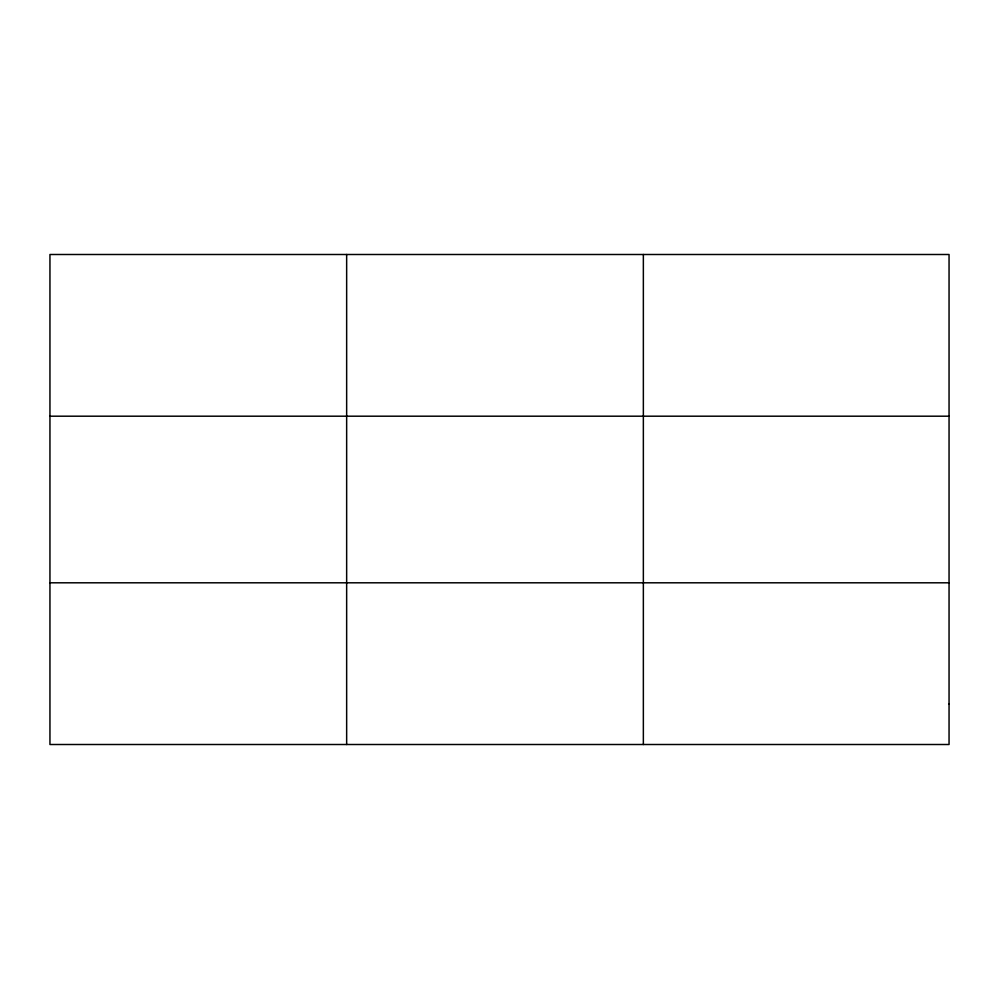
<?xml version="1.0" encoding="UTF-8"?>
<svg xmlns="http://www.w3.org/2000/svg" width="999" height="999" viewBox="0 0 999 999"><rect width="100%" height="100%" fill="white"/><g stroke="black" fill="none" stroke-linecap="round" stroke-linejoin="round"><path stroke-width="1.5" d="M346.653 254.495L346.653 744.505M643.356 254.495L643.356 744.505M49.95 416.196L949.05 416.196M49.95 582.804L949.05 582.804M949.05 704.07L949.05 744.505L49.95 744.505L49.95 254.495L949.05 254.495L949.05 704.07"/></g></svg>
